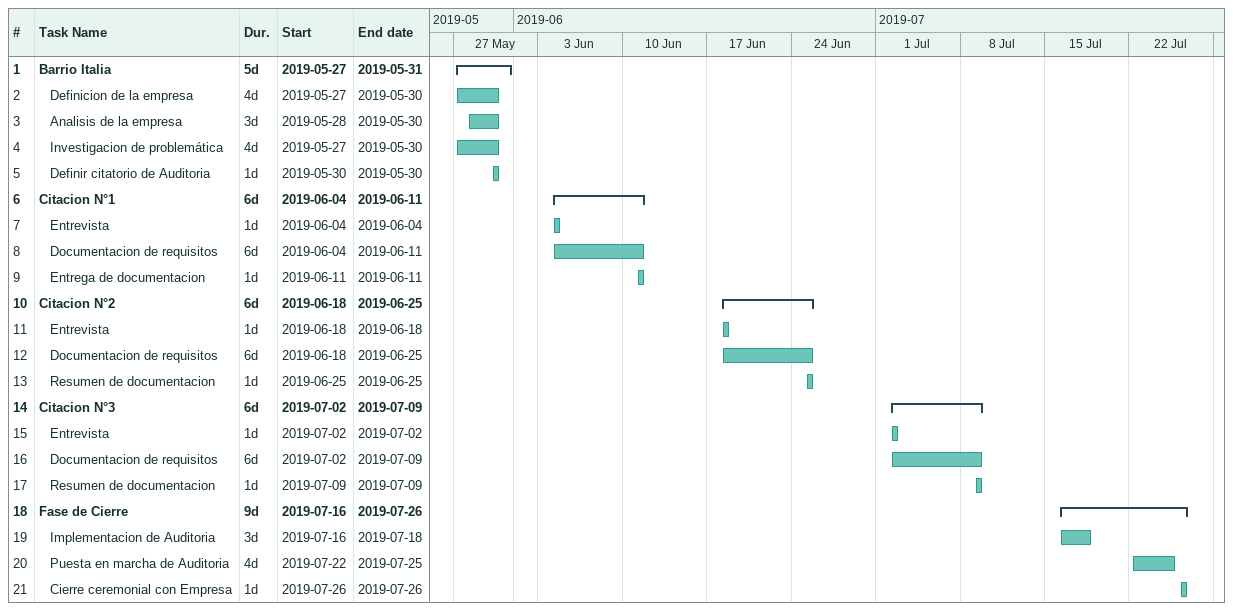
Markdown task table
| ID | Level | Task | Duration | Start | Finish |
|---|---|---|---|---|---|
| 1 | 1 | **Barrio Italia** | 5d | 2019-05-27 | 2019-05-31 |
| 2 | 2 | Definicion de la empresa | 4d | 2019-05-27 | 2019-05-30 |
| 3 | 2 | Analisis de la empresa | 3d | 2019-05-28 | 2019-05-30 |
| 4 | 2 | Investigacion de problemática | 4d | 2019-05-27 | 2019-05-30 |
| 5 | 2 | Definir citatorio de Auditoria | 1d | 2019-05-30 | 2019-05-30 |
| 6 | 1 | **Citacion N°1** | 6d | 2019-06-04 | 2019-06-11 |
| 7 | 2 | Entrevista | 1d | 2019-06-04 | 2019-06-04 |
| 8 | 2 | Documentacion de requisitos | 6d | 2019-06-04 | 2019-06-11 |
| 9 | 2 | Entrega de documentacion | 1d | 2019-06-11 | 2019-06-11 |
| 10 | 1 | **Citacion N°2** | 6d | 2019-06-18 | 2019-06-25 |
| 11 | 2 | Entrevista | 1d | 2019-06-18 | 2019-06-18 |
| 12 | 2 | Documentacion de requisitos | 6d | 2019-06-18 | 2019-06-25 |
| 13 | 2 | Resumen de documentacion | 1d | 2019-06-25 | 2019-06-25 |
| 14 | 1 | **Citacion N°3** | 6d | 2019-07-02 | 2019-07-09 |
| 15 | 2 | Entrevista | 1d | 2019-07-02 | 2019-07-02 |
| 16 | 2 | Documentacion de requisitos | 6d | 2019-07-02 | 2019-07-09 |
| 17 | 2 | Resumen de documentacion | 1d | 2019-07-09 | 2019-07-09 |
| 18 | 1 | **Fase de Cierre** | 9d | 2019-07-16 | 2019-07-26 |
| 19 | 2 | Implementacion de Auditoria | 3d | 2019-07-16 | 2019-07-18 |
| 20 | 2 | Puesta en marcha de Auditoria | 4d | 2019-07-22 | 2019-07-25 |
| 21 | 2 | Cierre ceremonial con Empresa | 1d | 2019-07-26 | 2019-07-26 |
